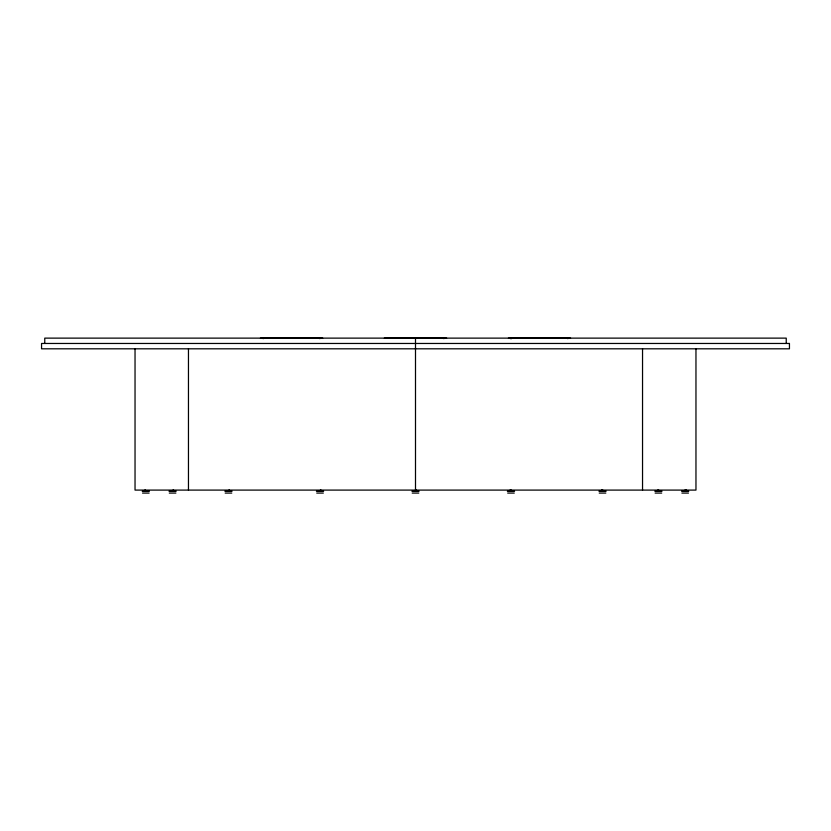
<?xml version="1.0" encoding="UTF-8"?>
<svg xmlns="http://www.w3.org/2000/svg" width="831" height="831" viewBox="0 0 831 831"><rect width="100%" height="100%" fill="white"/><g stroke="black" fill="none" stroke-linecap="round" stroke-linejoin="round"><path stroke-width="1.25" d="M263.313 338.082L263.219 338.695M511.158 338.082L511.075 338.695M511.138 338.186L567.947 338.342L567.49 337.978M144.812 490.082L145.446 490.093M173.586 490.082L172.962 490.093M229.47 490.082L228.847 490.093M321.026 490.082L320.402 490.093M685.554 490.093L686.188 490.082M415.874 490.093L416.497 490.082M511.262 490.082L510.005 490.082L510.598 490.093M602.818 490.082L601.561 490.082L602.153 490.093M658.703 490.082L657.674 490.082M684.9 490.082L686.126 490.082M319.81 338.695L319.852 338.082M142.984 490.851L148.656 490.851M169.753 490.851L175.424 490.851M225.637 490.851L231.309 490.851M317.193 490.851L322.864 490.851M412.664 490.851L418.336 490.851M508.136 490.851L513.807 490.851M599.691 490.851L605.363 490.851M655.576 490.851L661.247 490.851M682.344 490.851L688.016 490.851M142.215 491.256L144.033 491.256M144.75 491.256L146.183 491.256M147.461 491.256L149.424 491.256M168.984 491.256L170.947 491.256M172.214 491.256L173.648 491.256M174.365 491.256L176.193 491.256M224.869 491.256L226.832 491.256M228.099 491.256L229.543 491.256M230.26 491.256L232.078 491.256M316.424 491.256L318.387 491.256M319.665 491.256L321.098 491.256M321.815 491.256L323.633 491.256M411.896 491.256L413.859 491.256M415.136 491.256L416.57 491.256M417.287 491.256L419.104 491.256M507.367 491.256L509.185 491.256M509.902 491.256L511.335 491.256M512.613 491.256L514.576 491.256M598.922 491.256L600.74 491.256M601.457 491.256L602.901 491.256M604.168 491.256L606.131 491.256M654.807 491.256L656.635 491.256M657.352 491.256L658.786 491.256M660.053 491.256L662.016 491.256M681.576 491.256L683.539 491.256M684.817 491.256L686.25 491.256M686.967 491.256L688.785 491.256M142.527 493.074L149.113 493.074M169.295 493.074L175.881 493.074M225.18 493.074L231.766 493.074M316.736 493.074L323.321 493.074M412.207 493.074L418.793 493.074M507.679 493.074L514.264 493.074M599.234 493.074L605.82 493.074M655.119 493.074L661.705 493.074M681.887 493.074L688.473 493.074M319.987 338.082L263.666 338.186M567.698 338.082L567.812 338.695M443.764 338.082L443.868 338.695M511.512 338.186L510.92 338.695M387.578 338.186L443.557 338.082M786.24 343.463L786.24 338.124L44.76 338.124L44.76 343.463M695.963 348.812L695.963 490.093L135.037 490.093L135.037 348.812M642.54 348.812L642.54 490.093M570.575 338.124L508.395 338.124M446.631 338.124L384.317 338.124M415.5 338.124L415.5 490.093M322.719 338.124L260.404 338.124M188.46 348.812L188.46 490.093M789.45 343.463L41.55 343.463L41.55 348.812L789.45 348.812L789.45 343.463"/></g></svg>
